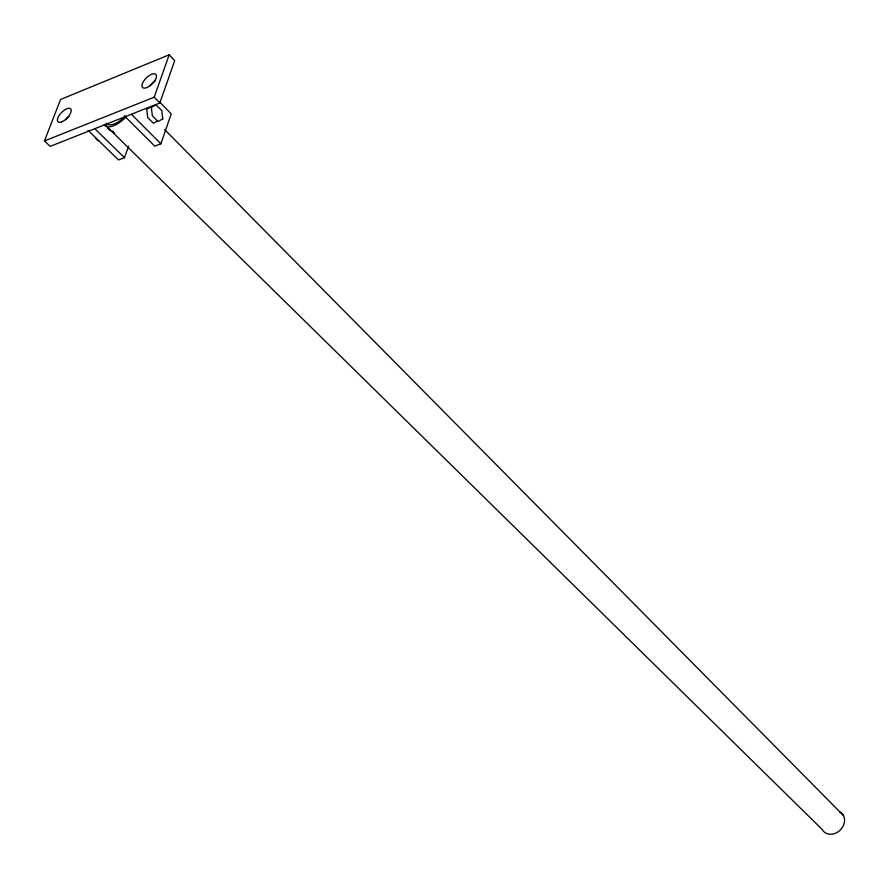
<?xml version="1.0" encoding="UTF-8"?>
<svg xmlns="http://www.w3.org/2000/svg" width="889" height="889" viewBox="0 0 889 889"><rect width="100%" height="100%" fill="white"/><g stroke="black" fill="none" stroke-linecap="round" stroke-linejoin="round"><path stroke-width="1.33" d="M124.393 115.881L154.753 146.14L160.887 143.807L171.221 113.87L159.676 102.068M159.831 102.968L174.711 60.585L169.199 54.796L60.563 99.479L44.45 140.951L50.184 146.374L159.831 102.968L154.197 97.201L169.199 54.796M88.011 130.294L118.537 159.953L124.504 157.675L128.649 146.052M156.964 121.371L153.419 123.271L147.707 117.515L146.752 109.203L151.519 106.713M44.45 140.951L154.197 97.201M94.99 128.883L124.504 157.675M104.713 124.438L822.236 829.515A12.824 10.546 -45.1 0 0 840.472 829.826A12.824 10.546 -45.1 0 0 839.449 811.735M107.68 128.005L110.536 130.816M131.539 114.414L160.887 143.807M164.587 129.527L843.417 815.48M125.282 116.103A17.591 7.868 -45.1 0 1 106.213 123.238M125.649 117.359A20.08 8.979 -45.1 0 1 104.191 124.604M150.03 85.733A9.323 4.201 -44.6 0 1 155.286 80.977M114.625 133.417A5.967 3.656 65.6 0 1 112.892 130.961M65.608 119.771A9.046 3.956 -45.6 0 1 68.875 116.448M98.846 140.94A5.09 3.156 65.3 0 1 95.523 137.717M162.754 118.937L158.031 121.471L152.319 115.703L151.363 107.38L156.12 104.891L161.798 110.68L162.754 118.937M146.852 87.567A9.346 4.178 -44.6 0 0 156.342 75.176A9.346 4.178 -44.6 0 0 144.418 80.032A9.346 4.178 -44.6 0 0 146.852 87.567M61.797 121.837A9.068 3.934 -45.6 0 0 71.153 109.769A9.068 3.934 -45.6 0 0 59.93 114.337A9.068 3.934 -45.6 0 0 61.797 121.837"/></g></svg>
